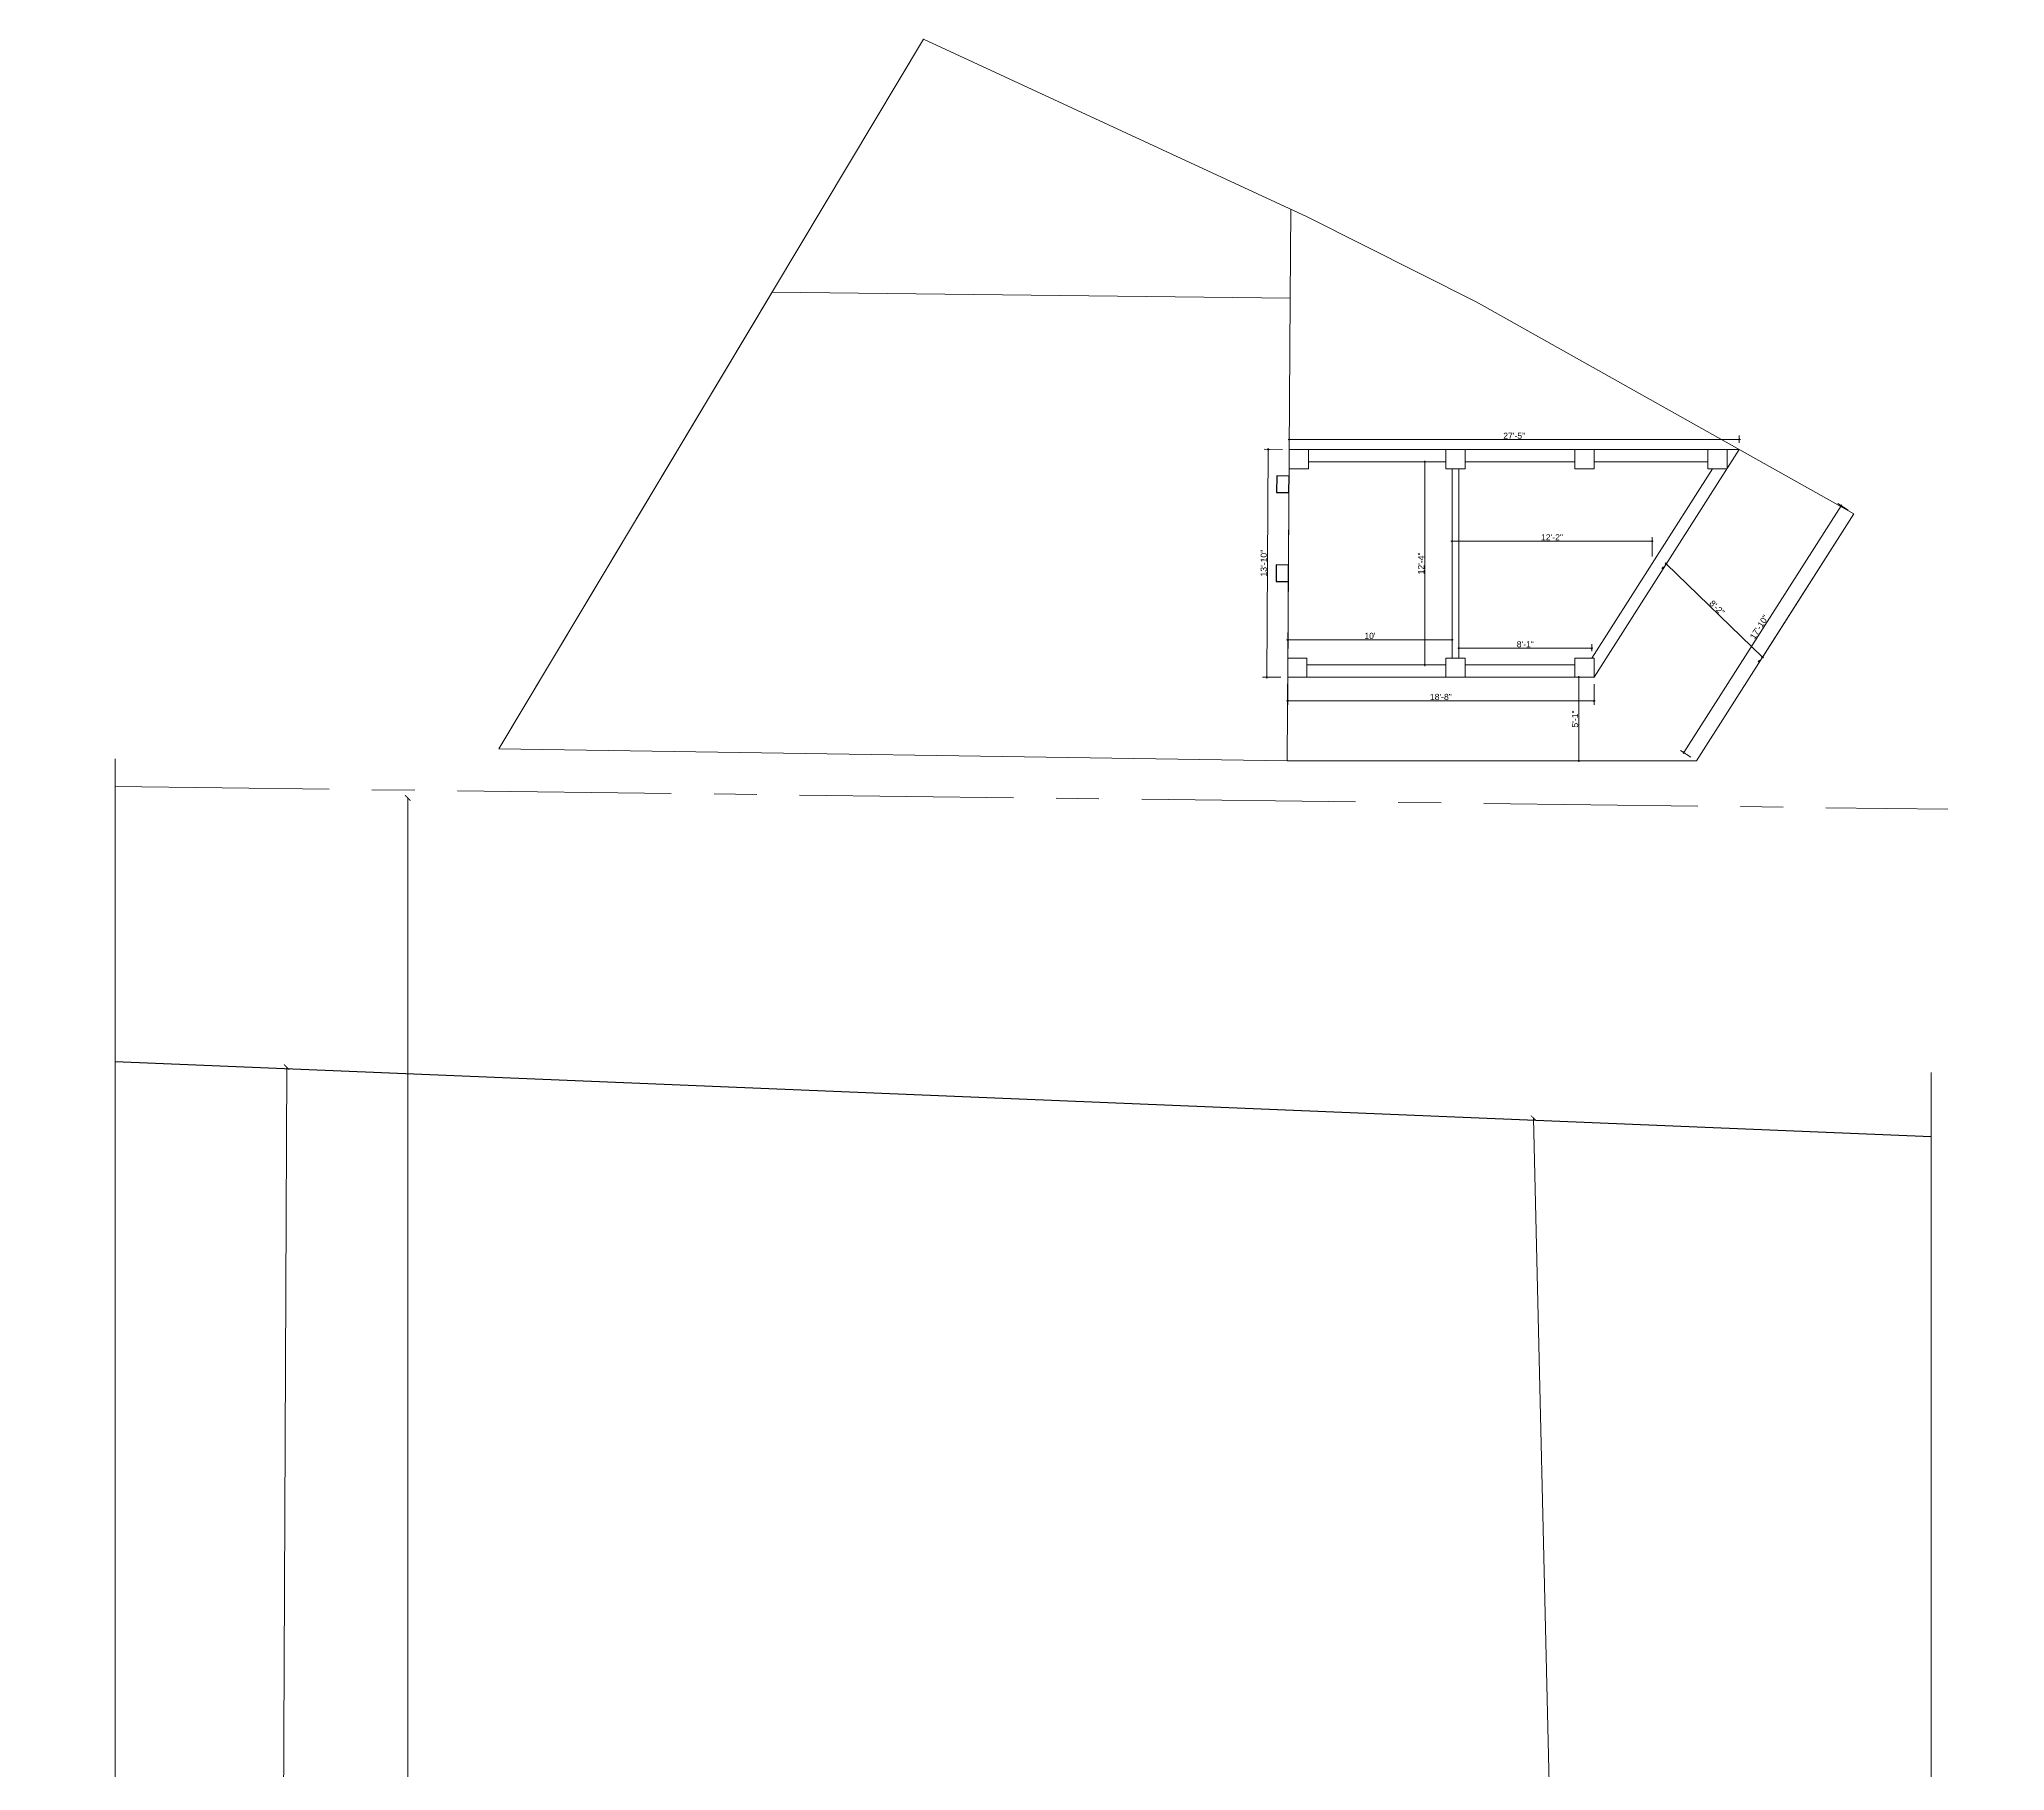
# Model space of a CAD drawing. Header units: inches. Extents: x 72553 to 165130, y 2767 to 9706.
# Drawn here: x 74621 to 76057, y 4124 to 5389 of the extents above; entities that cross this region are included whole.
import ezdxf

# ---------------------------------------------------------------- set-up
doc = ezdxf.new("R2010")
doc.units = ezdxf.units.IN
doc.header["$LTSCALE"] = 5
doc.header["$MEASUREMENT"] = 0
doc.linetypes.add('CENTER', pattern=[2, 1.25, -0.25, 0.25, -0.25])
doc.layers.add('A-WALL', color=7, linetype='Continuous', lineweight=9)
doc.layers.add('DOOR', color=62, linetype='Continuous', lineweight=0)
doc.layers.add('DIM', color=5, linetype='Continuous')
doc.layers.add('WALL', color=7, linetype='Continuous')
doc.layers.add('dim line', color=7, linetype='Continuous', lineweight=15, true_color=0xfab2b2)
doc.styles.get("Standard").update_dxf_attribs({"font": 'arial.ttf'})
doc.styles.add('tt', font='stylu.ttf', dxfattribs={"height": 8})
doc.dimstyles.new('Copy(2) of STANDARD', dxfattribs={"dimtxt": 2, "dimasz": 4, "dimexe": 0, "dimexo": 0, "dimgap": 2, "dimtad": 1, "dimdec": 0, "dimzin": 0, "dimdsep": 46, "dimlunit": 3, "dimtxsty": 'tt', "dimblk": 'ARCHTICK', "dimcen": 0.0505, "dimse1": 1, "dimse2": 1, "dimclrd": 5, "dimclre": 5, "dimclrt": 7, "dimadec": 1, "dimazin": 0, "dimtm": 1e-09, "dimtfac": 1, "dimtdec": 0, "dimtofl": 0, "dimtmove": 1, "dimatfit": 3, "dimfxl": 1, "dimtolj": 2, "dimtzin": 0, "dimlwd": 13, "dimarcsym": 0})
doc.dimstyles.new('Standard$0', dxfattribs={"dimtxt": 6, "dimasz": 4, "dimexe": 3, "dimexo": 6, "dimgap": 3, "dimtad": 1, "dimdec": 1, "dimzin": 0, "dimdsep": 46, "dimlunit": 4, "dimtxsty": 'Standard', "dimcen": 0.09, "dimclrd": 6, "dimclre": 6, "dimclrt": 7, "dimadec": 0, "dimazin": 0, "dimtfac": 1, "dimtdec": 1, "dimtix": 1, "dimtofl": 0, "dimtmove": 1, "dimatfit": 3, "dimfxl": 1, "dimtolj": 1, "dimtzin": 0, "dimlwd": 18, "dimlwe": 18, "dimarcsym": 0})

# ---------------------------------------------------------------- blocks, each defined once
blk = doc.blocks.new('_ArchTick')
at = {"color": 0, "linetype": 'ByBlock', "const_width": 0.15}
blk.add_lwpolyline([(-0.5, -0.5), (0.5, 0.5)], dxfattribs=at)
blk = doc.blocks.new('*D1890')
at = {"layer": 'Defpoints', "color": 0, "ltscale": 5, "transparency": 16777216}
for p in [(75346.3, 4834.4), (74890.5, 2866.6), (75322, 2866.6)]:
    blk.add_point(p, dxfattribs=at)
at = {"layer": 'DIM', "color": 5, "lineweight": 13, "ltscale": 5, "transparency": 16777216}
blk.add_line((74890.5, 4834.4), (74890.5, 2866.6), dxfattribs=at)
at = {"layer": 'DIM', "color": 5, "lineweight": 13, "ltscale": 5, "transparency": 16777216, "xscale": 4, "yscale": 4, "zscale": 4}
for p, rotation in [((74890.5, 4834.4), 90), ((74890.5, 2866.6), 270)]:
    blk.add_blockref('_ArchTick', p, dxfattribs=dict(at, rotation=rotation))
at = {"layer": 'DIM', "color": 7, "ltscale": 5, "transparency": 16777216, "insert": (74884.3, 3850.5), "char_height": 8, "attachment_point": 5, "rotation": 90, "style": 'tt'}
blk.add_mtext("\\A2;164'", dxfattribs=at)
blk = doc.blocks.new('*D1889')
at = {"layer": 'Defpoints', "color": 0, "ltscale": 5, "transparency": 16777216}
for p in [(74773.4, 4637.8, -33.3), (74766.8, 3071.4, 1.5), (74795.4, 3071.2)]:
    blk.add_point(p, dxfattribs=at)
at = {"layer": 'DIM', "color": 5, "lineweight": 13, "ltscale": 5, "transparency": 16777216}
blk.add_line((74802, 4637.7), (74795.4, 3071.2), dxfattribs=at)
at = {"layer": 'DIM', "color": 5, "lineweight": 13, "ltscale": 5, "transparency": 16777216, "xscale": 4, "yscale": 4, "zscale": 4}
for p, rotation in [((74802, 4637.7), 89.75798331016011), ((74795.4, 3071.2), 269.7579833101601)]:
    blk.add_blockref('_ArchTick', p, dxfattribs=dict(at, rotation=rotation))
at = {"layer": 'DIM', "color": 7, "ltscale": 5, "transparency": 16777216, "insert": (74792.5, 3854.5), "char_height": 8, "attachment_point": 5, "rotation": 89.758, "style": 'tt'}
blk.add_mtext('\\A2;130\'-6"', dxfattribs=at)
blk = doc.blocks.new('*D1891')
at = {"layer": 'Defpoints', "color": 0, "ltscale": 5, "transparency": 16777216}
for p in [(75689.7, 4599.9, -52.5), (75724.8, 3091.6, 1.5), (75748.2, 3092.2)]:
    blk.add_point(p, dxfattribs=at)
at = {"layer": 'DIM', "color": 5, "lineweight": 13, "ltscale": 5, "transparency": 16777216}
blk.add_line((75713.1, 4600.4), (75748.2, 3092.2), dxfattribs=at)
at = {"layer": 'DIM', "color": 5, "lineweight": 13, "ltscale": 5, "transparency": 16777216, "xscale": 4, "yscale": 4, "zscale": 4}
for p, rotation in [((75713.1, 4600.4), 91.33313824719244), ((75748.2, 3092.2), 271.3331382471924)]:
    blk.add_blockref('_ArchTick', p, dxfattribs=dict(at, rotation=rotation))
at = {"layer": 'DIM', "color": 7, "ltscale": 5, "transparency": 16777216, "insert": (75736.8, 3846.4), "char_height": 8, "attachment_point": 5, "rotation": 271.3331, "style": 'tt'}
blk.add_mtext('\\A2;125\'-9"', dxfattribs=at)
blk = doc.blocks.new('oblique')
at = {"color": 0, "lineweight": -2}
blk.add_line((0.25, 0.25), (-0.25, -0.25), dxfattribs=at)
at = {"layer": 'dim line', "lineweight": 9}
for p, q in [((-0.4375, 0), (0.4375, 0)), ((0, 0.4375), (0, -0.4375))]:
    blk.add_line(p, q, dxfattribs=at)
blk = doc.blocks.new('*D1894')
at = {"layer": 'A-WALL', "color": 47, "lineweight": 0, "ltscale": 5, "transparency": 16777216}
for p, q in [((75658.5, 4941.6), (75658.5, 4946.9)), ((75755.5, 4941.6), (75755.5, 4946.9))]:
    blk.add_line(p, q, dxfattribs=at)
at = {"layer": 'A-WALL', "color": 33, "lineweight": 0, "ltscale": 5, "transparency": 16777216}
blk.add_line((75658.5, 4943.9), (75755.5, 4943.9), dxfattribs=at)
at = {"layer": 'Defpoints', "color": 0, "ltscale": 5, "transparency": 16777216}
for p in [(75755.5, 4943.9), (75658.5, 4936.6), (75755.5, 4936.6)]:
    blk.add_point(p, dxfattribs=at)
at = {"layer": 'A-WALL', "color": 33, "lineweight": 0, "ltscale": 5, "transparency": 16777216, "xscale": 2, "yscale": 2, "zscale": 2, "rotation": 180}
blk.add_blockref('oblique', (75658.5, 4943.9), dxfattribs=at)
at = {"layer": 'A-WALL', "color": 33, "lineweight": 0, "ltscale": 5, "transparency": 16777216, "xscale": 2, "yscale": 2, "zscale": 2}
blk.add_blockref('oblique', (75755.5, 4943.9), dxfattribs=at)
at = {"layer": 'A-WALL', "color": 7, "ltscale": 5, "transparency": 16777216, "insert": (75707, 4946.7), "char_height": 4.5, "attachment_point": 5}
blk.add_mtext('\\A1;8\'-1"', dxfattribs=at)
blk = doc.blocks.new('_OBLIQUE')
at = {"color": 0, "linetype": 'ByBlock'}
blk.add_line((-0.5, -0.5), (0.5, 0.5), dxfattribs=at)
blk = doc.blocks.new('*D1895')
at = {"layer": 'A-WALL', "color": 47, "lineweight": 0, "ltscale": 5, "transparency": 16777216}
for p, q in [((75533.4, 4917.6), (75533.4, 4902.4)), ((75757.2, 4917.6), (75757.2, 4902.4))]:
    blk.add_line(p, q, dxfattribs=at)
at = {"layer": 'A-WALL', "color": 33, "lineweight": 0, "ltscale": 5, "transparency": 16777216}
blk.add_line((75533.4, 4905.4), (75757.2, 4905.4), dxfattribs=at)
at = {"layer": 'Defpoints', "color": 0, "ltscale": 5, "transparency": 16777216}
for p in [(75533.4, 4922.6), (75757.2, 4922.6), (75757.2, 4905.4)]:
    blk.add_point(p, dxfattribs=at)
at = {"layer": 'A-WALL', "color": 33, "lineweight": 0, "ltscale": 5, "transparency": 16777216, "xscale": 2, "yscale": 2, "zscale": 2, "rotation": 180}
blk.add_blockref('oblique', (75533.4, 4905.4), dxfattribs=at)
at = {"layer": 'A-WALL', "color": 33, "lineweight": 0, "ltscale": 5, "transparency": 16777216, "xscale": 2, "yscale": 2, "zscale": 2}
blk.add_blockref('oblique', (75757.2, 4905.4), dxfattribs=at)
at = {"layer": 'A-WALL', "color": 7, "ltscale": 5, "transparency": 16777216, "insert": (75645.3, 4908.2), "char_height": 4.5, "attachment_point": 5}
blk.add_mtext('\\A1;18\'-8"', dxfattribs=at)
blk = doc.blocks.new('*D1897')
at = {"layer": 'A-WALL', "color": 47, "lineweight": 0, "ltscale": 5, "transparency": 16777216}
for p, q in [((75533.5, 4941.6), (75533.5, 4953)), ((75653.5, 4941.6), (75653.5, 4953))]:
    blk.add_line(p, q, dxfattribs=at)
at = {"layer": 'A-WALL', "color": 33, "lineweight": 0, "ltscale": 5, "transparency": 16777216}
blk.add_line((75533.5, 4950), (75653.5, 4950), dxfattribs=at)
at = {"layer": 'Defpoints', "color": 0, "ltscale": 5, "transparency": 16777216}
for p in [(75653.5, 4950), (75533.5, 4936.6), (75653.5, 4936.6)]:
    blk.add_point(p, dxfattribs=at)
at = {"layer": 'A-WALL', "color": 33, "lineweight": 0, "ltscale": 5, "transparency": 16777216, "xscale": 2, "yscale": 2, "zscale": 2, "rotation": 180}
blk.add_blockref('oblique', (75533.5, 4950), dxfattribs=at)
at = {"layer": 'A-WALL', "color": 33, "lineweight": 0, "ltscale": 5, "transparency": 16777216, "xscale": 2, "yscale": 2, "zscale": 2}
blk.add_blockref('oblique', (75653.5, 4950), dxfattribs=at)
at = {"layer": 'A-WALL', "color": 7, "ltscale": 5, "transparency": 16777216, "insert": (75593.5, 4952.8), "char_height": 4.5, "attachment_point": 5}
blk.add_mtext("\\A1;10'", dxfattribs=at)
blk = doc.blocks.new('*D1898')
at = {"layer": 'A-WALL', "color": 47, "lineweight": 0, "ltscale": 5, "transparency": 16777216}
for p, q in [((75653.5, 5010.8), (75653.5, 5025.1)), ((75799.6, 5010.8), (75799.6, 5025.1))]:
    blk.add_line(p, q, dxfattribs=at)
at = {"layer": 'A-WALL', "color": 33, "lineweight": 0, "ltscale": 5, "transparency": 16777216}
blk.add_line((75799.6, 5022.1), (75653.5, 5022.1), dxfattribs=at)
at = {"layer": 'Defpoints', "color": 0, "ltscale": 5, "transparency": 16777216}
for p in [(75653.5, 5022.1), (75653.5, 5005.8), (75799.6, 5005.8)]:
    blk.add_point(p, dxfattribs=at)
at = {"layer": 'A-WALL', "color": 33, "lineweight": 0, "ltscale": 5, "transparency": 16777216, "xscale": 2, "yscale": 2, "zscale": 2, "rotation": 180}
blk.add_blockref('oblique', (75653.5, 5022.1), dxfattribs=at)
at = {"layer": 'A-WALL', "color": 33, "lineweight": 0, "ltscale": 5, "transparency": 16777216, "xscale": 2, "yscale": 2, "zscale": 2}
blk.add_blockref('oblique', (75799.6, 5022.1), dxfattribs=at)
at = {"layer": 'A-WALL', "color": 7, "ltscale": 5, "transparency": 16777216, "insert": (75726.5, 5024.9), "char_height": 4.5, "attachment_point": 5}
blk.add_mtext('\\A1;12\'-2"', dxfattribs=at)
blk = doc.blocks.new('*D1899')
at = {"layer": 'A-WALL', "color": 47, "lineweight": 0, "ltscale": 5, "transparency": 16777216}
for p, q in [((75603.7, 5080), (75636.7, 5080)), ((75603.7, 4931.6), (75636.7, 4931.6))]:
    blk.add_line(p, q, dxfattribs=at)
at = {"layer": 'A-WALL', "color": 33, "lineweight": 0, "ltscale": 5, "transparency": 16777216}
blk.add_line((75633.7, 5080), (75633.7, 4931.6), dxfattribs=at)
at = {"layer": 'Defpoints', "color": 0, "ltscale": 5, "transparency": 16777216}
for p in [(75598.7, 5080), (75598.7, 4931.6), (75633.7, 4931.6)]:
    blk.add_point(p, dxfattribs=at)
at = {"layer": 'A-WALL', "color": 33, "lineweight": 0, "ltscale": 5, "transparency": 16777216, "xscale": 2, "yscale": 2, "zscale": 2}
for p, rotation in [((75633.7, 5080), 90), ((75633.7, 4931.6), 270)]:
    blk.add_blockref('oblique', p, dxfattribs=dict(at, rotation=rotation))
at = {"layer": 'A-WALL', "color": 7, "ltscale": 5, "transparency": 16777216, "insert": (75630.9, 5005.8), "char_height": 4.5, "attachment_point": 5, "rotation": 90}
blk.add_mtext('\\A1;12\'-4"', dxfattribs=at)
blk = doc.blocks.new('*D1918')
at = {"layer": 'A-WALL', "color": 47, "lineweight": 0, "ltscale": 5, "transparency": 16777216}
for p, q in [((75806.8, 5002.2), (75807.9, 5003.3)), ((75877.2, 4934), (75878.2, 4935.1))]:
    blk.add_line(p, q, dxfattribs=at)
at = {"layer": 'A-WALL', "color": 33, "lineweight": 0, "ltscale": 5, "transparency": 16777216}
blk.add_line((75809.9, 5005.5), (75880.3, 4937.3), dxfattribs=at)
at = {"layer": 'Defpoints', "color": 0, "ltscale": 5, "transparency": 16777216}
for p in [(75810.3, 5005.8), (75880.3, 4937.3), (75880.6, 4937.6, -58.2)]:
    blk.add_point(p, dxfattribs=at)
at = {"layer": 'A-WALL', "color": 33, "lineweight": 0, "ltscale": 5, "transparency": 16777216, "xscale": 2, "yscale": 2, "zscale": 2}
for p, rotation in [((75809.9, 5005.5), 135.8874371767297), ((75880.3, 4937.3), 315.8874371767297)]:
    blk.add_blockref('oblique', p, dxfattribs=dict(at, rotation=rotation))
at = {"layer": 'A-WALL', "color": 7, "ltscale": 5, "transparency": 16777216, "insert": (75847.1, 4973.4), "char_height": 4.5, "attachment_point": 5, "rotation": 315.8874}
blk.add_mtext('\\A1;8\'-2"', dxfattribs=at)
blk = doc.blocks.new('*D1919')
at = {"layer": 'A-WALL', "color": 47, "lineweight": 0, "ltscale": 5, "transparency": 16777216}
for p, q in [((75534.5, 5094), (75534.5, 5099.3)), ((75863.3, 5094), (75863.3, 5099.3))]:
    blk.add_line(p, q, dxfattribs=at)
at = {"layer": 'A-WALL', "color": 33, "lineweight": 0, "ltscale": 5, "transparency": 16777216}
blk.add_line((75863.3, 5096.3), (75534.5, 5096.3), dxfattribs=at)
at = {"layer": 'Defpoints', "color": 0, "ltscale": 5, "transparency": 16777216}
for p in [(75534.5, 5096.3), (75534.5, 5089), (75863.3, 5089)]:
    blk.add_point(p, dxfattribs=at)
at = {"layer": 'A-WALL', "color": 33, "lineweight": 0, "ltscale": 5, "transparency": 16777216, "xscale": 2, "yscale": 2, "zscale": 2, "rotation": 180}
blk.add_blockref('oblique', (75534.5, 5096.3), dxfattribs=at)
at = {"layer": 'A-WALL', "color": 33, "lineweight": 0, "ltscale": 5, "transparency": 16777216, "xscale": 2, "yscale": 2, "zscale": 2}
blk.add_blockref('oblique', (75863.3, 5096.3), dxfattribs=at)
at = {"layer": 'A-WALL', "color": 7, "ltscale": 5, "transparency": 16777216, "insert": (75698.9, 5099.1), "char_height": 4.5, "attachment_point": 5}
blk.add_mtext('\\A1;27\'-5"', dxfattribs=at)
blk = doc.blocks.new('*D1920')
at = {"layer": 'A-WALL', "color": 47, "lineweight": 0, "ltscale": 5, "transparency": 16777216}
for p, q in [((75529.5, 5089.1), (75516.2, 5089.2)), ((75528.4, 4922.7), (75515.1, 4922.7))]:
    blk.add_line(p, q, dxfattribs=at)
at = {"layer": 'A-WALL', "color": 33, "lineweight": 0, "ltscale": 5, "transparency": 16777216}
blk.add_line((75519.2, 5089.1), (75518.1, 4922.7), dxfattribs=at)
at = {"layer": 'Defpoints', "color": 0, "ltscale": 5, "transparency": 16777216}
for p in [(75534.5, 5089), (75518.1, 4922.7), (75533.4, 4922.6)]:
    blk.add_point(p, dxfattribs=at)
at = {"layer": 'A-WALL', "color": 33, "lineweight": 0, "ltscale": 5, "transparency": 16777216, "xscale": 2, "yscale": 2, "zscale": 2}
for p, rotation in [((75519.2, 5089.1), 89.62590714722728), ((75518.1, 4922.7), 269.6259071472273)]:
    blk.add_blockref('oblique', p, dxfattribs=dict(at, rotation=rotation))
at = {"layer": 'A-WALL', "color": 7, "ltscale": 5, "transparency": 16777216, "insert": (75515.9, 5006), "char_height": 4.5, "attachment_point": 5, "rotation": 89.6259}
blk.add_mtext('\\A1;13\'-10"', dxfattribs=at)
blk = doc.blocks.new('*D1937')
at = {"layer": 'A-WALL', "color": 33, "lineweight": 0, "ltscale": 5, "transparency": 16777216}
blk.add_line((75822.8, 4867.6), (75937.8, 5047.9), dxfattribs=at)
at = {"layer": 'A-WALL', "color": 47, "lineweight": 0, "ltscale": 5, "transparency": 16777216}
for p, q in [((75942.9, 5044.6), (75935.3, 5049.5)), ((75828, 4864.3), (75820.3, 4869.2))]:
    blk.add_line(p, q, dxfattribs=at)
at = {"layer": 'Defpoints', "color": 0, "ltscale": 5, "transparency": 16777216}
for p in [(75937.8, 5047.9), (75947.1, 5042, -58.2), (75832.2, 4861.6, -58.2)]:
    blk.add_point(p, dxfattribs=at)
at = {"layer": 'A-WALL', "color": 33, "lineweight": 0, "ltscale": 5, "transparency": 16777216, "xscale": 2, "yscale": 2, "zscale": 2}
for p, rotation in [((75937.8, 5047.9), 57.48404716701929), ((75822.8, 4867.6), 237.4840471670193)]:
    blk.add_blockref('oblique', p, dxfattribs=dict(at, rotation=rotation))
at = {"layer": 'A-WALL', "color": 7, "ltscale": 5, "transparency": 16777216, "insert": (75877.9, 4959.3), "char_height": 4.5, "attachment_point": 5, "rotation": 57.484}
blk.add_mtext('\\A1;17\'-10"', dxfattribs=at)
blk = doc.blocks.new('*D1940')
at = {"layer": 'A-WALL', "color": 47, "lineweight": 0, "ltscale": 5, "transparency": 16777216}
for p, q in [((75752.2, 4922.6), (75743.2, 4922.6)), ((75751.5, 4861.6), (75743.2, 4861.6))]:
    blk.add_line(p, q, dxfattribs=at)
at = {"layer": 'A-WALL', "color": 33, "lineweight": 0, "ltscale": 5, "transparency": 16777216}
blk.add_line((75746.2, 4922.6), (75746.2, 4861.6), dxfattribs=at)
at = {"layer": 'Defpoints', "color": 0, "ltscale": 5, "transparency": 16777216}
for p in [(75757.2, 4922.6), (75746.2, 4861.6), (75756.5, 4861.6, -58.2)]:
    blk.add_point(p, dxfattribs=at)
at = {"layer": 'A-WALL', "color": 33, "lineweight": 0, "ltscale": 5, "transparency": 16777216, "xscale": 2, "yscale": 2, "zscale": 2}
for p, rotation in [((75746.2, 4922.6), 90), ((75746.2, 4861.6), 270)]:
    blk.add_blockref('oblique', p, dxfattribs=dict(at, rotation=rotation))
at = {"layer": 'A-WALL', "color": 7, "ltscale": 5, "transparency": 16777216, "insert": (75743.4, 4892.1), "char_height": 4.5, "attachment_point": 5, "rotation": 90}
blk.add_mtext('\\A1;5\'-1"', dxfattribs=at)

msp = doc.modelspace()

# ---------------------------------------------------------------- linework, layer by layer
msp.add_line((74676.8, 4641.8, -31.3), (76003.6, 4586.9, -59.1))
at = {"layer": 'A-WALL', "ltscale": 5}
for p, q in [((75535.2, 5199.6, -58.2), (75535.7, 5264.5, -58.2)), ((75863.3, 5089, -58.2), (75534.5, 5089, -58.2)), ((75534.5, 5080), (75534.4, 5080)), ((75649, 5080), (75548.5, 5080)), ((75653.5, 4936.6), (75653.5, 5075)), ((75658.5, 4936.6), (75658.5, 5075)), ((75743.2, 5080), (75663, 5080)), ((75755.5, 4936.6), (75843.7, 5075)), ((75840.4, 5080), (75757.2, 5080)), ((75880.6, 4937.6, -58.2), (75947.1, 5042, -58.2)), ((75547.5, 4931.6), (75649, 4931.6)), ((75663, 4931.6), (75743.2, 4931.6))]:
    msp.add_line(p, q, dxfattribs=at)
at = {"layer": 'A-WALL', "linetype": 'CENTER', "ltscale": 25}
msp.add_line((74676.8, 4842.7), (76015.7, 4826.2), dxfattribs=at)
at = {"layer": 'A-WALL', "ltscale": 5, "elevation": -58.2}
for points in [[(75267.2, 5388.8), (74957.1, 4870.3), (75533, 4861.6), (75832.2, 4861.6), (75947.1, 5042), (75671.1, 5197), (75547.7, 5259)], [(75743.2, 5089), (75757.2, 5089), (75757.2, 5075), (75743.2, 5075)], [(75840.4, 5089), (75854.4, 5089), (75854.4, 5075), (75840.4, 5075)]]:
    msp.add_lwpolyline(points, close=True, dxfattribs=at)
at = {"layer": 'A-WALL', "ltscale": 5}
for points in [[(75863.3, 5089), (75534.5, 5089), (75533.4, 4922.6), (75757.2, 4922.6)], [(75534.5, 5089), (75548.5, 5089), (75548.5, 5075), (75534.5, 5075)], [(75649, 5089), (75663, 5089), (75663, 5075), (75649, 5075)], [(75533.5, 4936.6), (75547.5, 4936.6), (75547.5, 4922.6), (75533.5, 4922.6)], [(75649, 4936.6), (75663, 4936.6), (75663, 4922.6), (75649, 4922.6)], [(75743.2, 4936.6), (75757.2, 4936.6), (75757.2, 4922.6), (75743.2, 4922.6)]]:
    msp.add_lwpolyline(points, close=True, dxfattribs=at)
at = {"layer": 'A-WALL', "linetype": 'Continuous', "ltscale": 5}
for points, elevation in [([(74676.8, 4863.1), (74676.8, 3887.3), (74621.3, 3858.3), (74730.5, 3858.1), (74676.8, 3829.5), (74676.8, 2874.5)], -31.3), ([(76003.6, 4633.7), (76003.6, 3832.3), (75948, 3803.4), (76057.3, 3803.1), (76003.6, 3774.5), (76003.6, 3017.1)], -59.1)]:
    msp.add_lwpolyline(points, dxfattribs=dict(at, elevation=elevation))
at = {"layer": 'DOOR', "lineweight": 13, "elevation": -58.2}
msp.add_lwpolyline([(74957.1, 4870.3), (75533, 4861.6), (75535.2, 5199.6), (75156.8, 5204.1)], close=True, dxfattribs=at)
at = {"layer": 'WALL', "color": 2, "linetype": 'ByBlock', "ltscale": 5, "elevation": -58.2}
for points in [[(75525.4, 5069.7), (75525.3, 5057.7), (75534.3, 5057.6), (75534.4, 5069.6)], [(75525, 5004.7), (75524.9, 4992.7), (75533.9, 4992.6), (75534, 5004.6)]]:
    msp.add_lwpolyline(points, close=True, dxfattribs=at)

# ---------------------------------------------------------------- dimensions: what is measured, and where the dimension line sits
at = {"layer": 'A-WALL', "ltscale": 5}
for base, p1, p2, picture, middle in [((75534.5, 5096.3), (75863.3, 5089), (75534.5, 5089), '*D1919', (75698.9, 5099.1)), ((75653.5, 5022.1), (75799.6, 5005.8), (75653.5, 5005.8), '*D1898', (75726.5, 5024.9)), ((75653.5, 4950), (75533.5, 4936.6), (75653.5, 4936.6), '*D1897', (75593.5, 4952.8)), ((75755.5, 4943.9), (75658.5, 4936.6), (75755.5, 4936.6), '*D1894', (75707, 4946.7)), ((75757.2, 4905.4), (75533.4, 4922.6), (75757.2, 4922.6), '*D1895', (75645.3, 4908.2))]:
    dim = msp.add_linear_dim(base=base, p1=p1, p2=p2, dimstyle='Standard$0', override={"dimtxt": 4.5, "dimasz": 2, "dimexo": 5, "dimgap": 0.5, "dimdec": 0, "dimzin": 12, "dimpost": '\\X', "dimblk": 'oblique', "dimcen": 3, "dimclrd": 33, "dimclre": 47, "dimtfac": 0.5, "dimtdec": 0, "dimfxl": 3, "dimlwd": 0, "dimlwe": 0}, dxfattribs=at)
    dim.commit()
    dim.dimension.update_dxf_attribs({"geometry": picture, "text_midpoint": middle})
for p1, p2, distance, picture, middle in [((75534.5, 5089), (75533.4, 4922.6), -15.3, '*D1920', (75515.9, 5006)), ((75832.2, 4861.6, -58.2), (75947.1, 5042, -58.2), 11.1, '*D1937', (75877.9, 4959.3)), ((75810.3, 5005.8), (75880.6, 4937.6, -58.2), -0.5, '*D1918', (75847.1, 4973.4))]:
    dim = msp.add_aligned_dim(p1=p1, p2=p2, distance=distance, dimstyle='Standard$0', override={"dimtxt": 4.5, "dimasz": 2, "dimexo": 5, "dimgap": 0.5, "dimdec": 0, "dimzin": 12, "dimpost": '\\X', "dimblk": 'oblique', "dimcen": 3, "dimclrd": 33, "dimclre": 47, "dimtfac": 0.5, "dimtdec": 0, "dimfxl": 3, "dimlwd": 0, "dimlwe": 0}, dxfattribs=at)
    dim.commit()
    dim.dimension.update_dxf_attribs({"geometry": picture, "text_midpoint": middle})
for base, p1, p2, picture, middle in [((75633.7, 4931.6), (75598.7, 5080), (75598.7, 4931.6), '*D1899', (75630.9, 5005.8)), ((75746.2, 4861.6), (75757.2, 4922.6), (75756.5, 4861.6, -58.2), '*D1940', (75743.4, 4892.1))]:
    dim = msp.add_linear_dim(base=base, p1=p1, p2=p2, angle=90, dimstyle='Standard$0', override={"dimtxt": 4.5, "dimasz": 2, "dimexo": 5, "dimgap": 0.5, "dimdec": 0, "dimzin": 12, "dimpost": '\\X', "dimblk": 'oblique', "dimcen": 3, "dimclrd": 33, "dimclre": 47, "dimtfac": 0.5, "dimtdec": 0, "dimfxl": 3, "dimlwd": 0, "dimlwe": 0}, dxfattribs=at)
    dim.commit()
    dim.dimension.update_dxf_attribs({"geometry": picture, "text_midpoint": middle})
at = {"layer": 'DIM', "ltscale": 5}
dim = msp.add_linear_dim(base=(74890.5, 2866.6), p1=(75346.3, 4834.4), p2=(75322, 2866.6), angle=90, dimstyle='Copy(2) of STANDARD', dxfattribs=at)
dim.commit()
dim.dimension.update_dxf_attribs({"geometry": '*D1890', "text_midpoint": (74884.3, 3850.5)})
for p1, p2, distance, picture, middle in [((74773.4, 4637.8, -33.3), (74766.8, 3071.4, 1.5), 28.5, '*D1889', (74792.5, 3854.5)), ((75689.7, 4599.9, -52.5), (75724.8, 3091.6, 1.5), 23.4, '*D1891', (75736.8, 3846.4))]:
    dim = msp.add_aligned_dim(p1=p1, p2=p2, distance=distance, dimstyle='Copy(2) of STANDARD', dxfattribs=at)
    dim.commit()
    dim.dimension.update_dxf_attribs({"geometry": picture, "text_midpoint": middle})

doc.saveas('drawing.dxf')
